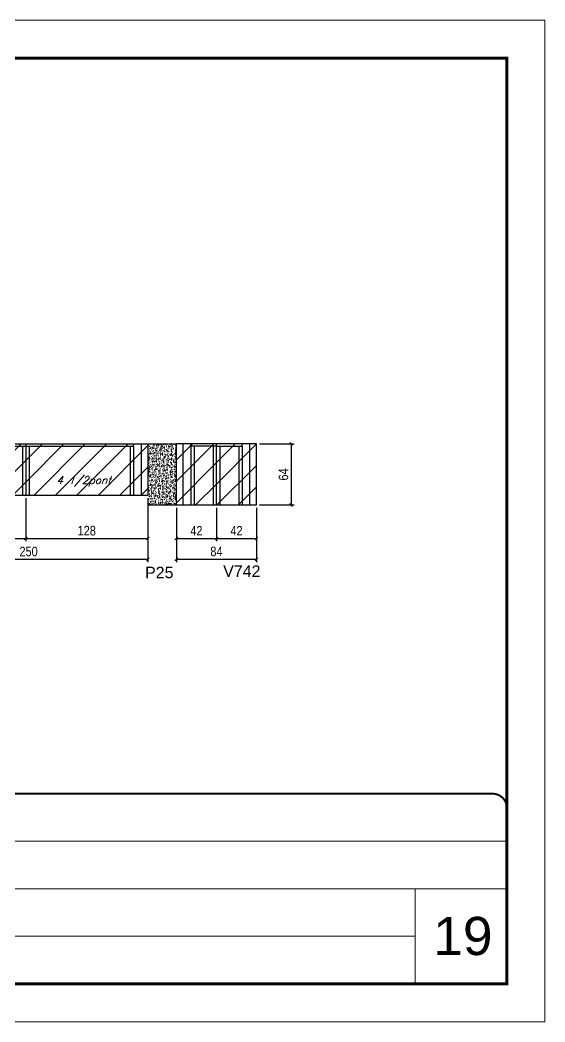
# Model space of a CAD drawing. Extents: x -20960 to -5926, y -2106 to 21915.
# Drawn here: x -8089 to -7538, y 16271 to 17321 of the extents above; entities that cross this region are included whole.
import ezdxf

# ---------------------------------------------------------------- set-up
doc = ezdxf.new("R2010")
doc.units = 0
doc.linetypes.add('CONTINUO', pattern=[0])
doc.linetypes.add('DASHED', pattern=[0.75, 0.5, -0.25])
for name, color, linetype in [('5', 5, 'Continuous'), ('COTA', 241, 'Continuous'), ('Painéis', 200, 'Continuous'), ('Reaproveitamento', 251, 'Continuous'), ('SARR_2.2x7', 40, 'Continuous'), ('SARR_3.5x7', 81, 'Continuous'), ('texto', 7, 'Continuous')]:
    doc.layers.add(name, color=color, linetype=linetype)
for name, color, linetype, lineweight in [('CARIMBO', 255, 'Continuous', 9), ('Folhas', 255, 'Continuous', 9), ('SARRAFO DE PRESSAO', 251, 'DASHED', 9)]:
    doc.layers.add(name, color=color, linetype=linetype, lineweight=lineweight)
doc.styles.add('ARIAL', font='arial.ttf')
doc.styles.add('COTA TECNICA', font='techl___.ttf', dxfattribs={"height": 10})
doc.styles.add('Romans', font='romans.shx')
doc.styles.get("Standard").update_dxf_attribs({"font": 'arial.ttf'})
doc.dimstyles.new('PAINEL', dxfattribs={"dimtxt": 10, "dimasz": 3, "dimexe": 3, "dimexo": 3, "dimgap": 3, "dimtad": 1, "dimdec": 1, "dimzin": 12, "dimdsep": 46, "dimtxsty": 'COTA TECNICA', "dimblk1": 'OBLIQUE', "dimblk2": 'OBLIQUE', "dimsah": 1, "dimcen": 0.9, "dimclrd": 4, "dimclre": 4, "dimclrt": 240, "dimadec": 1, "dimazin": 3, "dimtfac": 1, "dimtdec": 1, "dimtmove": 0, "dimatfit": 3, "dimfxl": 1, "dimtolj": 1, "dimtzin": 12, "dimarcsym": 0})
pattern_1 = [(45, (-141402.45, -16644.623), (-11.2253202, 11.2253202), [])]

# ---------------------------------------------------------------- blocks, each defined once
blk = doc.blocks.new('9999999999')
at = {"color": 30, "linetype": 'CONTINUO'}
for p, q in [((98564.6, 34379.6), (99584, 34379.6)), ((98564.6, 34329.8), (99488, 34329.8)), ((99584, 34329.8), (99488, 34329.8)), ((99488, 34329.8), (99488, 34230.2)), ((98564.6, 34280), (99488, 34280))]:
    blk.add_line(p, q, dxfattribs=at)
at = {"color": 30, "linetype": 'CONTINUO', "const_width": 2}
blk.add_lwpolyline([(99584, 34230.2), (99584, 34414.4, 0.414214), (99569, 34429.4), (98229, 34429.4, 0.414214), (98214, 34414.4), (98214, 34245.2, 0.414214), (98229, 34230.2), (99584, 34230.2)], format="xyb", dxfattribs=at)
at = {"layer": 'Folhas'}
blk.add_lwpolyline([(98139, 34190.2), (99624, 34190.2), (99624, 35240.2), (98139, 35240.2)], close=True, dxfattribs=at)
at = {"layer": 'Folhas', "color": 30, "const_width": 3}
blk.add_lwpolyline([(98214, 34230.2), (99584, 34230.2), (99584, 35200.2), (98214, 35200.2)], close=True, dxfattribs=at)
blk = doc.blocks.new('_Oblique')
at = {"color": 0, "linetype": 'ByBlock', "lineweight": -2}
blk.add_line((-0.5, -0.5), (0.5, 0.5), dxfattribs=at)
blk = doc.blocks.new('*D1705')
at = {"layer": 'COTA', "color": 4, "linetype": 'ByBlock', "lineweight": -2, "transparency": 16777216}
for p, q in [((-8205, 16819.9), (-8205, 16774.8)), ((-8083, 16819.9), (-8083, 16774.8)), ((-8205, 16777.8), (-8083, 16777.8))]:
    blk.add_line(p, q, dxfattribs=at)
at = {"layer": 'Defpoints', "color": 0, "linetype": 'ByBlock', "transparency": 16777216}
for p in [(-8205, 16822.9), (-8083, 16822.9), (-8083, 16777.8)]:
    blk.add_point(p, dxfattribs=at)
at = {"layer": 'COTA', "color": 4, "linetype": 'ByBlock', "lineweight": -2, "transparency": 16777216, "xscale": 3, "yscale": 3, "zscale": 3, "rotation": 180}
blk.add_blockref('_Oblique', (-8205, 16777.8), dxfattribs=at)
at = {"layer": 'COTA', "color": 4, "linetype": 'ByBlock', "lineweight": -2, "transparency": 16777216, "xscale": 3, "yscale": 3, "zscale": 3}
blk.add_blockref('_Oblique', (-8083, 16777.8), dxfattribs=at)
at = {"layer": 'COTA', "color": 240, "linetype": 'ByBlock', "transparency": 16777216, "insert": (-8144, 16785.9), "char_height": 10, "attachment_point": 5, "style": 'COTA TECNICA'}
blk.add_mtext('\\A1;122', dxfattribs=at)
blk = doc.blocks.new('*D1706')
at = {"layer": 'COTA', "color": 4, "linetype": 'ByBlock', "lineweight": -2, "transparency": 16777216}
for p, q in [((-8083, 16819.9), (-8083, 16774.8)), ((-7955, 16819.9), (-7955, 16774.8)), ((-8083, 16777.8), (-7955, 16777.8))]:
    blk.add_line(p, q, dxfattribs=at)
at = {"layer": 'Defpoints', "color": 0, "linetype": 'ByBlock', "transparency": 16777216}
for p in [(-8083, 16822.9), (-7955, 16822.9), (-7955, 16777.8)]:
    blk.add_point(p, dxfattribs=at)
at = {"layer": 'COTA', "color": 4, "linetype": 'ByBlock', "lineweight": -2, "transparency": 16777216, "xscale": 3, "yscale": 3, "zscale": 3, "rotation": 180}
blk.add_blockref('_Oblique', (-8083, 16777.8), dxfattribs=at)
at = {"layer": 'COTA', "color": 4, "linetype": 'ByBlock', "lineweight": -2, "transparency": 16777216, "xscale": 3, "yscale": 3, "zscale": 3}
blk.add_blockref('_Oblique', (-7955, 16777.8), dxfattribs=at)
at = {"layer": 'COTA', "color": 240, "linetype": 'ByBlock', "transparency": 16777216, "insert": (-8019, 16785.9), "char_height": 10, "attachment_point": 5, "style": 'COTA TECNICA'}
blk.add_mtext('\\A1;128', dxfattribs=at)
blk = doc.blocks.new('*D1707')
at = {"layer": 'COTA', "color": 4, "linetype": 'ByBlock', "lineweight": -2, "transparency": 16777216}
for p, q in [((-7925, 16809.9), (-7925, 16774.8)), ((-7883, 16809.9), (-7883, 16774.8)), ((-7925, 16777.8), (-7883, 16777.8))]:
    blk.add_line(p, q, dxfattribs=at)
at = {"layer": 'Defpoints', "color": 0, "linetype": 'ByBlock', "transparency": 16777216}
for p in [(-7925, 16812.9), (-7883, 16812.9), (-7883, 16777.8)]:
    blk.add_point(p, dxfattribs=at)
at = {"layer": 'COTA', "color": 4, "linetype": 'ByBlock', "lineweight": -2, "transparency": 16777216, "xscale": 3, "yscale": 3, "zscale": 3, "rotation": 180}
blk.add_blockref('_Oblique', (-7925, 16777.8), dxfattribs=at)
at = {"layer": 'COTA', "color": 4, "linetype": 'ByBlock', "lineweight": -2, "transparency": 16777216, "xscale": 3, "yscale": 3, "zscale": 3}
blk.add_blockref('_Oblique', (-7883, 16777.8), dxfattribs=at)
at = {"layer": 'COTA', "color": 240, "linetype": 'ByBlock', "transparency": 16777216, "insert": (-7904, 16785.9), "char_height": 10, "attachment_point": 5, "style": 'COTA TECNICA'}
blk.add_mtext('\\A1;42', dxfattribs=at)
blk = doc.blocks.new('*D1708')
at = {"layer": 'COTA', "color": 4, "linetype": 'ByBlock', "lineweight": -2, "transparency": 16777216}
for p, q in [((-7883, 16809.9), (-7883, 16774.8)), ((-7841, 16809.9), (-7841, 16774.8)), ((-7883, 16777.8), (-7841, 16777.8))]:
    blk.add_line(p, q, dxfattribs=at)
at = {"layer": 'Defpoints', "color": 0, "linetype": 'ByBlock', "transparency": 16777216}
for p in [(-7883, 16812.9), (-7841, 16812.9), (-7841, 16777.8)]:
    blk.add_point(p, dxfattribs=at)
at = {"layer": 'COTA', "color": 4, "linetype": 'ByBlock', "lineweight": -2, "transparency": 16777216, "xscale": 3, "yscale": 3, "zscale": 3, "rotation": 180}
blk.add_blockref('_Oblique', (-7883, 16777.8), dxfattribs=at)
at = {"layer": 'COTA', "color": 4, "linetype": 'ByBlock', "lineweight": -2, "transparency": 16777216, "xscale": 3, "yscale": 3, "zscale": 3}
blk.add_blockref('_Oblique', (-7841, 16777.8), dxfattribs=at)
at = {"layer": 'COTA', "color": 240, "linetype": 'ByBlock', "transparency": 16777216, "insert": (-7862, 16785.9), "char_height": 10, "attachment_point": 5, "style": 'COTA TECNICA'}
blk.add_mtext('\\A1;42', dxfattribs=at)
blk = doc.blocks.new('*D1709')
at = {"layer": 'COTA', "color": 4, "linetype": 'ByBlock', "lineweight": -2, "transparency": 16777216}
for p, q in [((-7838, 16876.9), (-7801.6, 16876.9)), ((-7804.6, 16876.9), (-7804.6, 16812.9)), ((-7838, 16812.9), (-7801.6, 16812.9))]:
    blk.add_line(p, q, dxfattribs=at)
at = {"layer": 'Defpoints', "color": 0, "linetype": 'ByBlock', "transparency": 16777216}
for p in [(-7841, 16876.9), (-7841, 16812.9), (-7804.6, 16812.9)]:
    blk.add_point(p, dxfattribs=at)
at = {"layer": 'COTA', "color": 4, "linetype": 'ByBlock', "lineweight": -2, "transparency": 16777216, "xscale": 3, "yscale": 3, "zscale": 3}
for p, rotation in [((-7804.6, 16876.9), 90), ((-7804.6, 16812.9), 270)]:
    blk.add_blockref('_Oblique', p, dxfattribs=dict(at, rotation=rotation))
at = {"layer": 'COTA', "color": 240, "linetype": 'ByBlock', "transparency": 16777216, "insert": (-7812.7, 16844.9), "char_height": 10, "attachment_point": 5, "rotation": 90, "style": 'COTA TECNICA'}
blk.add_mtext('\\A1;64', dxfattribs=at)
blk = doc.blocks.new('*D1711')
at = {"layer": 'COTA', "color": 4, "linetype": 'ByBlock', "lineweight": -2, "transparency": 16777216}
for p, q in [((-8205, 16819.9), (-8205, 16753)), ((-7955, 16819.9), (-7955, 16753)), ((-8205, 16756), (-7955, 16756))]:
    blk.add_line(p, q, dxfattribs=at)
at = {"layer": 'Defpoints', "color": 0, "linetype": 'ByBlock', "transparency": 16777216}
for p in [(-8205, 16822.9), (-7955, 16822.9), (-7955, 16756)]:
    blk.add_point(p, dxfattribs=at)
at = {"layer": 'COTA', "color": 4, "linetype": 'ByBlock', "lineweight": -2, "transparency": 16777216, "xscale": 3, "yscale": 3, "zscale": 3, "rotation": 180}
blk.add_blockref('_Oblique', (-8205, 16756), dxfattribs=at)
at = {"layer": 'COTA', "color": 4, "linetype": 'ByBlock', "lineweight": -2, "transparency": 16777216, "xscale": 3, "yscale": 3, "zscale": 3}
blk.add_blockref('_Oblique', (-7955, 16756), dxfattribs=at)
at = {"layer": 'COTA', "color": 240, "linetype": 'ByBlock', "transparency": 16777216, "insert": (-8080, 16764.1), "char_height": 10, "attachment_point": 5, "style": 'COTA TECNICA'}
blk.add_mtext('\\A1;250', dxfattribs=at)
blk = doc.blocks.new('*D1712')
at = {"layer": 'COTA', "color": 4, "linetype": 'ByBlock', "lineweight": -2, "transparency": 16777216}
for p, q in [((-7925, 16809.9), (-7925, 16753)), ((-7841, 16809.9), (-7841, 16753)), ((-7925, 16756), (-7841, 16756))]:
    blk.add_line(p, q, dxfattribs=at)
at = {"layer": 'Defpoints', "color": 0, "linetype": 'ByBlock', "transparency": 16777216}
for p in [(-7925, 16812.9), (-7841, 16812.9), (-7841, 16756)]:
    blk.add_point(p, dxfattribs=at)
at = {"layer": 'COTA', "color": 4, "linetype": 'ByBlock', "lineweight": -2, "transparency": 16777216, "xscale": 3, "yscale": 3, "zscale": 3, "rotation": 180}
blk.add_blockref('_Oblique', (-7925, 16756), dxfattribs=at)
at = {"layer": 'COTA', "color": 4, "linetype": 'ByBlock', "lineweight": -2, "transparency": 16777216, "xscale": 3, "yscale": 3, "zscale": 3}
blk.add_blockref('_Oblique', (-7841, 16756), dxfattribs=at)
at = {"layer": 'COTA', "color": 240, "linetype": 'ByBlock', "transparency": 16777216, "insert": (-7883, 16764.1), "char_height": 10, "attachment_point": 5, "style": 'COTA TECNICA'}
blk.add_mtext('\\A1;84', dxfattribs=at)

msp = doc.modelspace()

# ---------------------------------------------------------------- hatches: boundary and pattern name
at = {"layer": 'COTA', "linetype": 'ByBlock'}
h = msp.add_hatch(dxfattribs=at)
h.set_pattern_fill('AR-CONC', color=256, scale=0.03)
h.set_pattern_definition([(50, (-141402.4504, -16644.623), (5.46554007, -0.47817257), [0.5715, -6.2865]), (355, (-141402.4504, -16644.623), (-1.05730264, 5.73170536), [0.4572, -5.02921753]), (100.4514447, (-141401.995, -16644.663), (4.40823741, 5.25353256), [0.48570026, -5.34270734]), (46.1842, (-141402.4504, -16643.099), (8.13237123, -1.26126984), [0.85725, -9.42975]), (96.6355576, (-141401.773, -16643.204), (7.122124, 7.42278374), [0.7285507, -8.01406824]), (351.184151, (-141402.45, -16643.099), (7.122124, 7.42278374), [0.685799, -7.54379196]), (21, (-141401.6884, -16643.48), (4.54843174, -3.06795595), [0.5715, -6.2865]), (326, (-141401.6884, -16643.48), (1.85406085, 5.52563898), [0.4572, -5.0292]), (71.451445, (-141401.3094, -16643.736), (6.40249258, 2.45768307), [0.48570026, -5.34269813]), (37.5, (-141402.4504, -16644.623), (0.092658098, 2.536651166), [0, -4.96824, 0, -5.1054, 0, -5.04825]), (7.5, (-141402.4504, -16644.623), (2.004589875, 3.005417245), [0, -2.91084, 0, -4.85394, 0, -1.92405]), (327.5, (-141404.1497, -16644.623), (4.067717855, -0.17186232), [0, -1.905, 0, -5.9436, 0, -7.8867]), (317.5, (-141404.9117, -16644.623), (4.44387544, 0.76279473), [0, -2.4765, 0, -3.94716, 0, -5.6007])])
h.paths.add_polyline_path([(-7954.95, 16812.88), (-7924.95, 16812.88), (-7924.95, 16876.88), (-7954.95, 16876.88)])
at = {"layer": 'Reaproveitamento', "linetype": 'ByBlock'}
h = msp.add_hatch(dxfattribs=at)
h.set_pattern_fill('ANSI31', color=256, scale=5)
h.set_pattern_definition(pattern_1)
h.paths.add_polyline_path([(-8204.95, 16876.88), (-8204.95, 16822.88), (-8082.95, 16822.88), (-8082.95, 16876.88)])
h = msp.add_hatch(dxfattribs=at)
h.set_pattern_fill('ANSI31', color=256, scale=5)
h.set_pattern_definition(pattern_1)
h.paths.add_polyline_path([(-8082.95, 16876.88), (-8082.95, 16822.88), (-7954.95, 16822.88), (-7954.95, 16876.88)])
h = msp.add_hatch(dxfattribs=at)
h.set_pattern_fill('ANSI31', color=256, scale=5)
h.set_pattern_definition(pattern_1)
h.paths.add_polyline_path([(-7924.95, 16812.88), (-7882.95, 16812.88), (-7882.95, 16876.88), (-7924.95, 16876.88)])
h = msp.add_hatch(dxfattribs=at)
h.set_pattern_fill('ANSI31', color=256, scale=5)
h.set_pattern_definition(pattern_1)
h.paths.add_polyline_path([(-7882.95, 16812.88), (-7840.95, 16812.88), (-7840.95, 16876.88), (-7882.95, 16876.88)])

# ---------------------------------------------------------------- linework, layer by layer
at = {"layer": 'COTA', "linetype": 'DASHED', "ltscale": 0.3}
for p, q in [((-7954.95, 16876.88), (-7924.95, 16876.88)), ((-7954.95, 16812.88), (-7924.95, 16812.88))]:
    msp.add_line(p, q, dxfattribs=at)
at = {"layer": 'Painéis', "linetype": 'ByBlock'}
for p, q in [((-8204.95, 16876.88), (-7954.95, 16876.88)), ((-8082.95, 16876.88), (-8082.95, 16822.88)), ((-7954.95, 16876.88), (-7954.95, 16822.88)), ((-7924.95, 16812.88), (-7924.95, 16876.88)), ((-7840.95, 16876.88), (-7924.95, 16876.88)), ((-7882.95, 16812.88), (-7882.95, 16876.88)), ((-7840.95, 16812.88), (-7840.95, 16876.88)), ((-7954.95, 16822.88), (-8204.95, 16822.88)), ((-7924.95, 16812.88), (-7840.95, 16812.88))]:
    msp.add_line(p, q, dxfattribs=at)
at = {"layer": 'SARR_2.2x7', "linetype": 'Continuous', "ltscale": 50}
for p, q in [((-8189.95, 16874.68), (-8082.95, 16874.68)), ((-8082.95, 16874.68), (-7969.95, 16874.68)), ((-7969.95, 16874.68), (-7969.95, 16876.88)), ((-7961.95, 16876.88), (-7961.95, 16822.88)), ((-7917.95, 16812.88), (-7917.95, 16876.88)), ((-7909.95, 16874.68), (-7909.95, 16876.88)), ((-7882.95, 16874.68), (-7909.95, 16874.68)), ((-7882.95, 16874.68), (-7855.95, 16874.68)), ((-7855.95, 16874.68), (-7855.95, 16876.88)), ((-7847.95, 16812.88), (-7847.95, 16876.88))]:
    msp.add_line(p, q, dxfattribs=at)
at = {"layer": 'SARR_3.5x7'}
for p, q in [((-8086.45, 16874.68), (-8086.45, 16822.88)), ((-8079.45, 16874.68), (-8079.45, 16822.88)), ((-7973.45, 16874.68), (-7973.45, 16822.88)), ((-7969.95, 16874.68), (-7969.95, 16822.88)), ((-7909.95, 16874.68), (-7909.95, 16812.88)), ((-7906.45, 16874.68), (-7906.45, 16812.88)), ((-7886.45, 16874.68), (-7886.45, 16812.88)), ((-7879.45, 16874.68), (-7879.45, 16812.88)), ((-7859.45, 16874.68), (-7859.45, 16812.88)), ((-7855.95, 16874.68), (-7855.95, 16812.88))]:
    msp.add_line(p, q, dxfattribs=at)

# ---------------------------------------------------------------- block references
at = {"layer": 'SARRAFO DE PRESSAO', "color": 6, "linetype": 'ByBlock'}
msp.add_blockref('9999999999', (-107162.48, -17919.11), dxfattribs=at)

# ---------------------------------------------------------------- texts
at = {"layer": '5', "linetype": 'Continuous'}
for s, p in [('P25', (-7957.85, 16736.14)), ('V742', (-7875.94, 16737.55))]:
    msp.add_text(s, height=12, rotation=0.00004, dxfattribs=at).set_placement(p)
at = {"layer": 'CARIMBO', "style": 'ARIAL'}
msp.add_text('19', height=40, dxfattribs=at).set_placement((-7655.64, 16341.23))
at = {"layer": 'texto', "color": 2, "insert": (-8022.19, 16837.62), "char_height": 8, "attachment_point": 5, "style": 'Romans'}
msp.add_mtext('{\\Q19;\\C256;4 1/2pont}', dxfattribs=at)

# ---------------------------------------------------------------- dimensions: what is measured, and where the dimension line sits
at = {"layer": 'COTA', "linetype": 'ByBlock'}
dim = msp.add_linear_dim(base=(-7804.55, 16812.88), p1=(-7840.95, 16876.88), p2=(-7840.95, 16812.88), angle=90, dimstyle='PAINEL', dxfattribs=at)
dim.commit()
dim.dimension.update_dxf_attribs({"geometry": '*D1709', "text_midpoint": (-7812.66, 16844.88)})
for base, p1, p2, picture, middle in [((-8082.95, 16777.84), (-8204.95, 16822.88), (-8082.95, 16822.88), '*D1705', (-8143.95, 16785.9)), ((-7954.95, 16755.96), (-8204.95, 16822.88), (-7954.95, 16822.88), '*D1711', (-8079.95, 16764.07)), ((-7882.95, 16777.84), (-7924.95, 16812.88), (-7882.95, 16812.88), '*D1707', (-7903.95, 16785.91)), ((-7840.95, 16755.96), (-7924.95, 16812.88), (-7840.95, 16812.88), '*D1712', (-7882.95, 16764.06))]:
    dim = msp.add_linear_dim(base=base, p1=p1, p2=p2, dimstyle='PAINEL', dxfattribs=at)
    dim.commit()
    dim.dimension.update_dxf_attribs({"geometry": picture, "text_midpoint": middle})
for base, p1, p2, picture, middle in [((-7954.95, 16777.84), (-8082.95, 16822.88), (-7954.95, 16822.88), '*D1706', (-8018.95, 16785.93)), ((-7840.95, 16777.84), (-7882.95, 16812.88), (-7840.95, 16812.88), '*D1708', (-7861.95, 16785.91))]:
    dim = msp.add_linear_dim(base=base, p1=p1, p2=p2, dimstyle='PAINEL', override={"dimtmove": 1}, dxfattribs=at)
    dim.commit()
    dim.dimension.update_dxf_attribs({"geometry": picture, "text_midpoint": middle})

doc.saveas('drawing.dxf')
